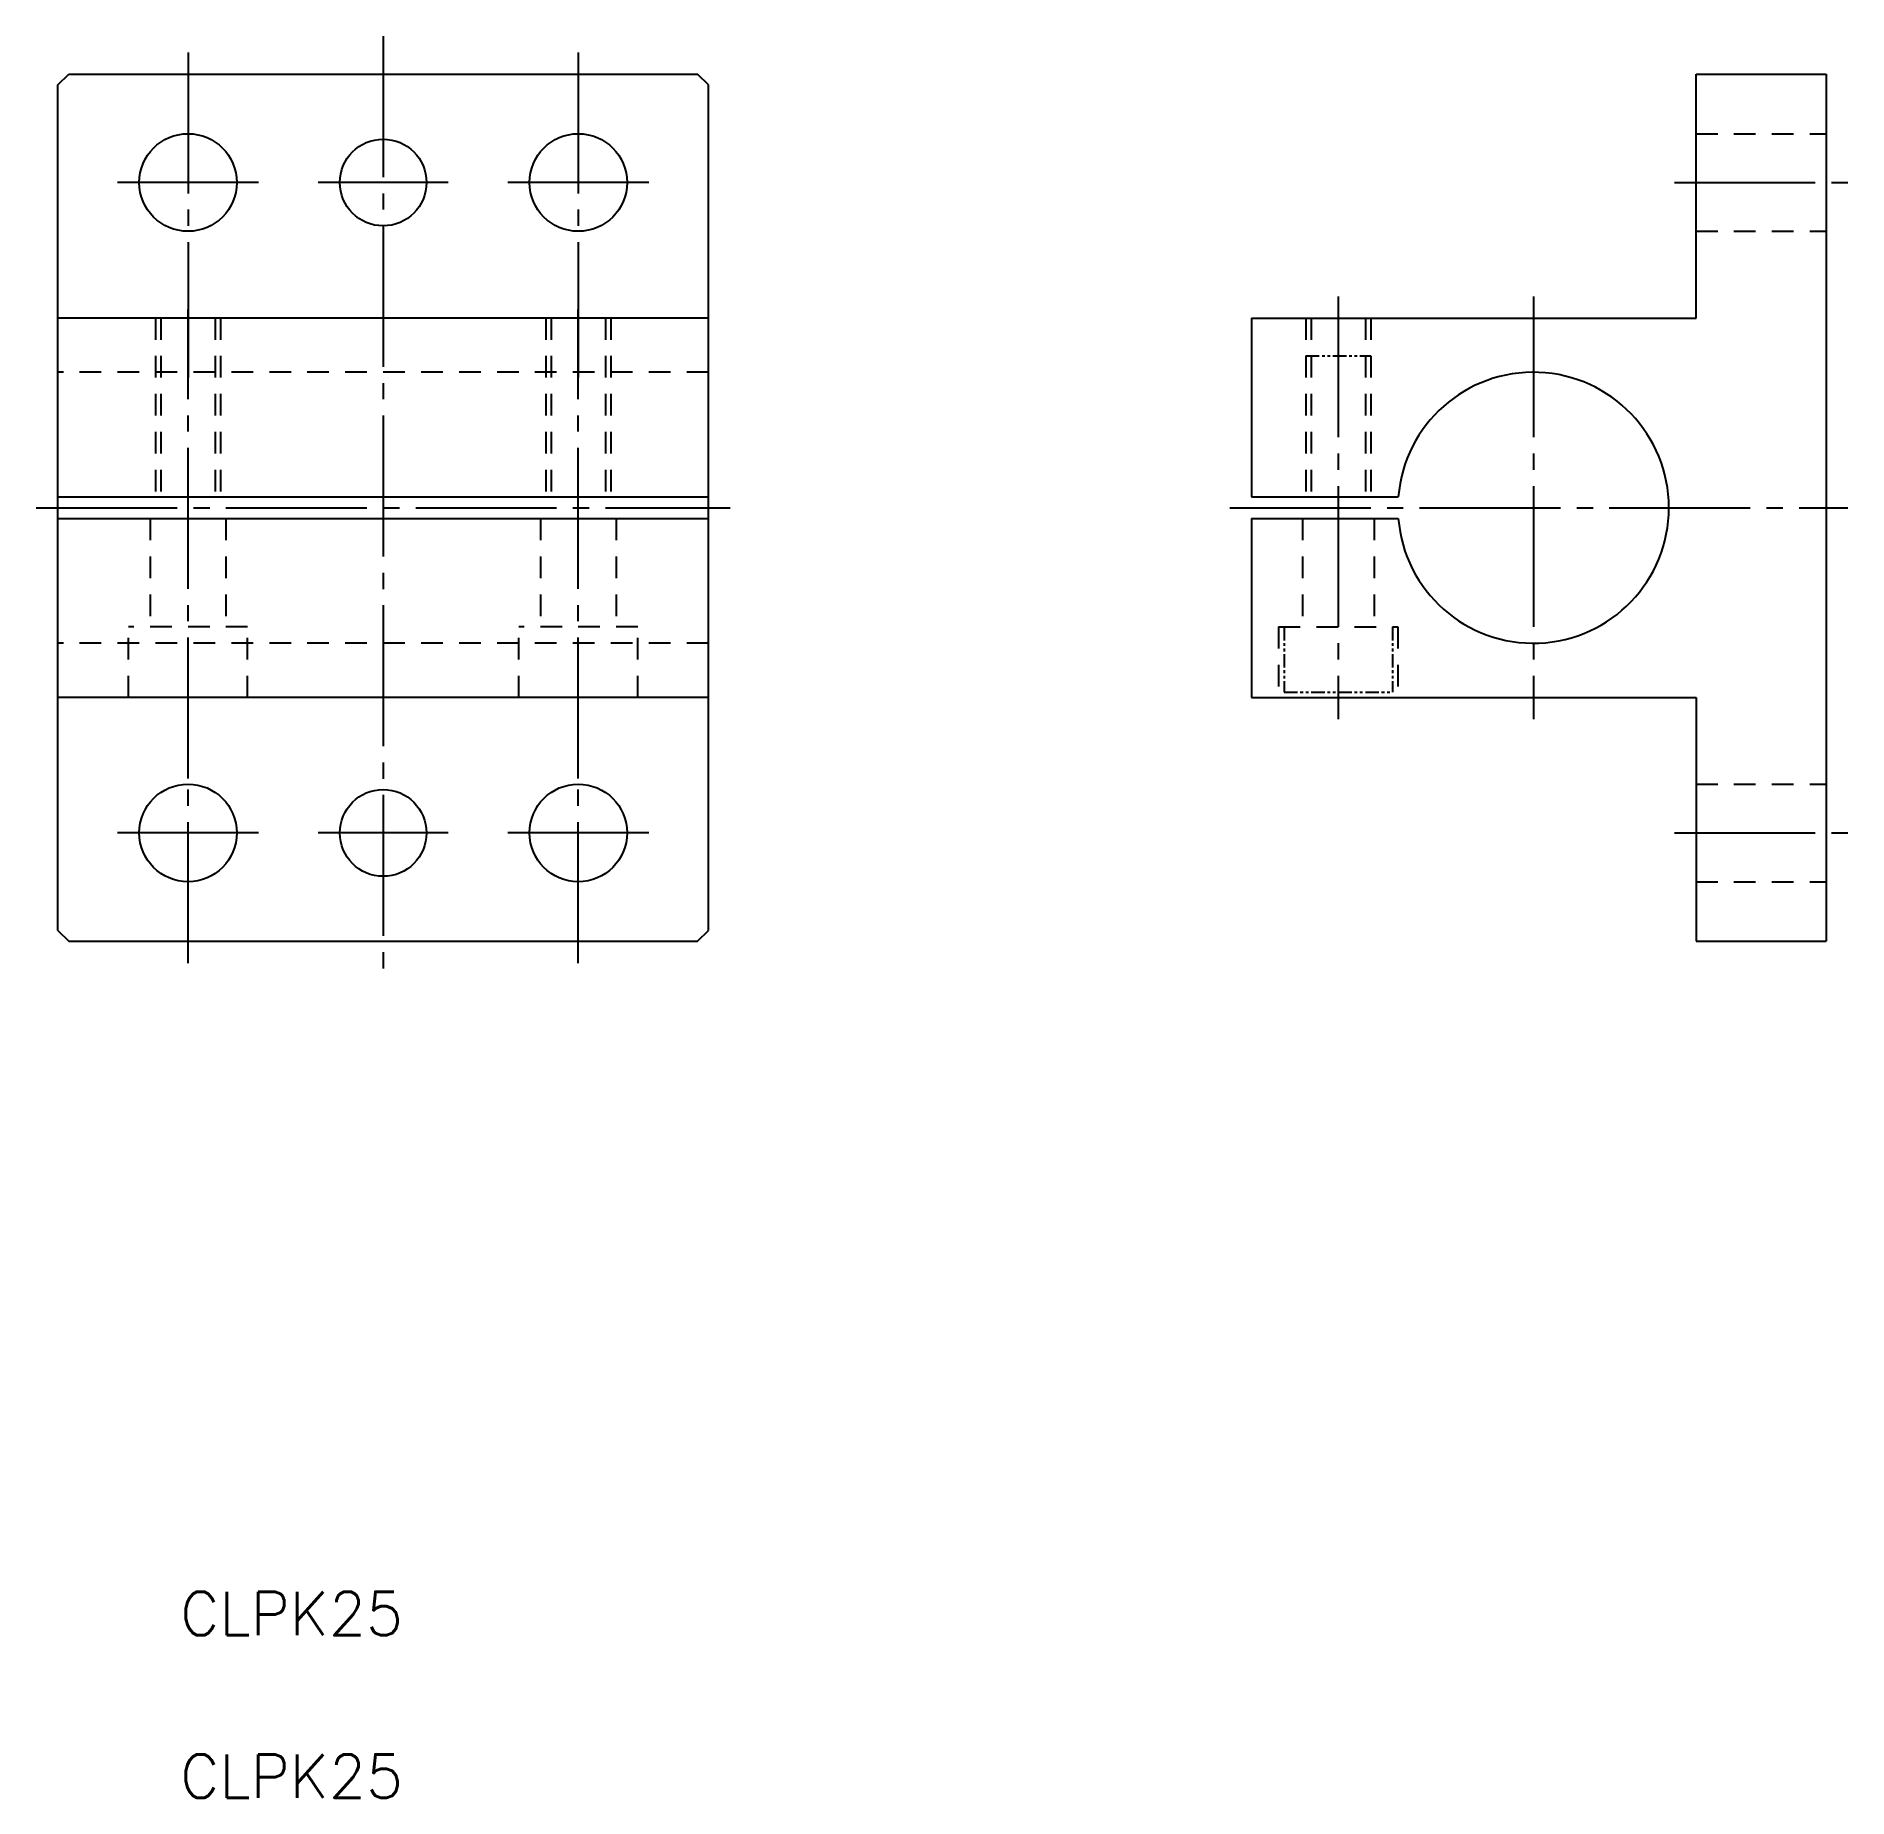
# Model space of a CAD drawing. Extents: x 61 to 228, y 99 to 262.
import ezdxf

# ---------------------------------------------------------------- set-up
doc = ezdxf.new("R2010")
doc.units = 0
for name, pattern in [('CENTER', [17.5, 13, -1.5, 1.5, -1.5]), ('DASHED', [3.5, 2, -1.5]), ('PHANTOM', [2.5, 1.25, -0.25, 0.25, -0.25, 0.25, -0.25])]:
    doc.linetypes.add(name, pattern=pattern)
doc.layers.get('0').update_dxf_attribs({"linetype": 'CONTINUOUS'})
doc.layers.add('CENTER', color=1, linetype='CENTER')
doc.styles.get("Standard").update_dxf_attribs({"font": 'txt.shx', "bigfont": '@extfont2.shx'})

msp = doc.modelspace()

# ---------------------------------------------------------------- linework, layer by layer
at = {"color": 7, "linetype": 'CONTINUOUS'}
for p, q in [((62.76, 257.14), (63.76, 258.14)), ((63.76, 258.14), (121.76, 258.14)), ((122.76, 257.14), (121.76, 258.14)), ((213.86, 235.64), (213.86, 258.14)), ((213.86, 258.14), (225.86, 258.14)), ((225.86, 258.14), (225.86, 178.14)), ((62.76, 179.14), (62.76, 257.14)), ((122.76, 179.14), (122.76, 257.14)), ((122.76, 235.64), (62.76, 235.64)), ((172.86, 235.64), (172.86, 219.14)), ((172.86, 235.64), (213.86, 235.64)), ((62.76, 219.14), (122.76, 219.14)), ((172.86, 219.14), (186.4, 219.14)), ((62.76, 217.14), (122.76, 217.14)), ((172.86, 217.14), (172.86, 200.64)), ((172.86, 217.14), (186.4, 217.14)), ((122.76, 200.64), (62.76, 200.64)), ((172.86, 200.64), (213.86, 200.64)), ((213.86, 200.64), (213.86, 178.14)), ((62.76, 179.14), (63.76, 178.14)), ((121.76, 178.14), (122.76, 179.14)), ((63.76, 178.14), (121.76, 178.14)), ((213.86, 178.14), (225.86, 178.14))]:
    msp.add_line(p, q, dxfattribs=at)
at = {"color": 3, "linetype": 'DASHED'}
for p, q in [((213.86, 252.64), (225.86, 252.64)), ((213.86, 243.64), (225.86, 243.64)), ((71.76, 235.64), (71.76, 219.14)), ((72.26, 235.64), (72.26, 219.14)), ((77.26, 235.64), (77.26, 219.14)), ((77.76, 235.64), (77.76, 219.14)), ((107.76, 235.64), (107.76, 219.14)), ((108.26, 235.64), (108.26, 219.14)), ((113.26, 235.64), (113.26, 219.14)), ((113.76, 235.64), (113.76, 219.14)), ((177.86, 235.64), (177.86, 219.14)), ((178.36, 235.64), (178.36, 219.14)), ((183.36, 235.64), (183.36, 219.14)), ((183.86, 235.64), (183.86, 219.14)), ((122.76, 230.64), (62.76, 230.64)), ((71.26, 217.14), (71.26, 207.14)), ((78.26, 217.14), (78.26, 207.14)), ((107.26, 217.14), (107.26, 207.14)), ((114.26, 217.14), (114.26, 207.14)), ((177.56, 217.14), (177.56, 207.14)), ((184.16, 217.14), (184.16, 207.14)), ((122.76, 205.64), (62.76, 205.64)), ((80.26, 207.14), (69.26, 207.14)), ((69.26, 200.64), (69.26, 207.14)), ((80.26, 200.64), (80.26, 207.14)), ((116.26, 207.14), (105.26, 207.14)), ((105.26, 200.64), (105.26, 207.14)), ((116.26, 200.64), (116.26, 207.14)), ((175.36, 207.14), (175.36, 200.64)), ((175.36, 207.14), (186.36, 207.14)), ((186.36, 207.14), (186.36, 200.64)), ((213.86, 192.64), (225.86, 192.64)), ((213.86, 183.64), (225.86, 183.64))]:
    msp.add_line(p, q, dxfattribs=at)
at = {"color": 3, "linetype": 'PHANTOM'}
for p, q in [((177.86, 232.14), (183.86, 232.14)), ((175.86, 207.14), (175.86, 201.14)), ((185.86, 207.14), (185.86, 201.14)), ((175.86, 201.14), (185.86, 201.14))]:
    msp.add_line(p, q, dxfattribs=at)
at = {"color": 7, "linetype": 'CONTINUOUS'}
for centre, radius in [((74.76, 248.14), 4.5), ((110.76, 248.14), 4.5), ((92.76, 248.14), 4), ((74.76, 188.14), 4.5), ((110.76, 188.14), 4.5), ((92.76, 188.14), 4)]:
    msp.add_circle(centre, radius, dxfattribs=at)
msp.add_arc((198.86, 218.14), 12.5, 184.5886, 175.4114, dxfattribs=at)
at = {"layer": 'CENTER', "color": 1, "linetype": 'CENTER'}
for p, q in [((92.76, 261.64), (92.76, 174.64)), ((74.76, 260.14), (74.76, 230.14)), ((110.76, 260.14), (110.76, 230.14)), ((81.26, 248.14), (68.26, 248.14)), ((98.76, 248.14), (86.76, 248.14)), ((117.26, 248.14), (104.26, 248.14)), ((211.86, 248.14), (227.86, 248.14)), ((180.86, 237.64), (180.86, 198.64)), ((198.86, 237.64), (198.86, 198.64)), ((74.76, 193.16), (74.76, 236.44)), ((110.76, 193.16), (110.76, 236.44)), ((60.76, 218.14), (124.76, 218.14)), ((170.86, 218.14), (227.86, 218.14)), ((74.76, 176.14), (74.76, 206.14)), ((110.76, 176.14), (110.76, 206.14)), ((81.26, 188.14), (68.26, 188.14)), ((98.76, 188.14), (86.76, 188.14)), ((117.26, 188.14), (104.26, 188.14)), ((211.86, 188.14), (227.86, 188.14))]:
    msp.add_line(p, q, dxfattribs=at)

# ---------------------------------------------------------------- texts
for p in [(74.04, 114.13), (74.04, 99.13)]:
    msp.add_text('CLPK25', height=4).set_placement(p)

doc.saveas('drawing.dxf')
